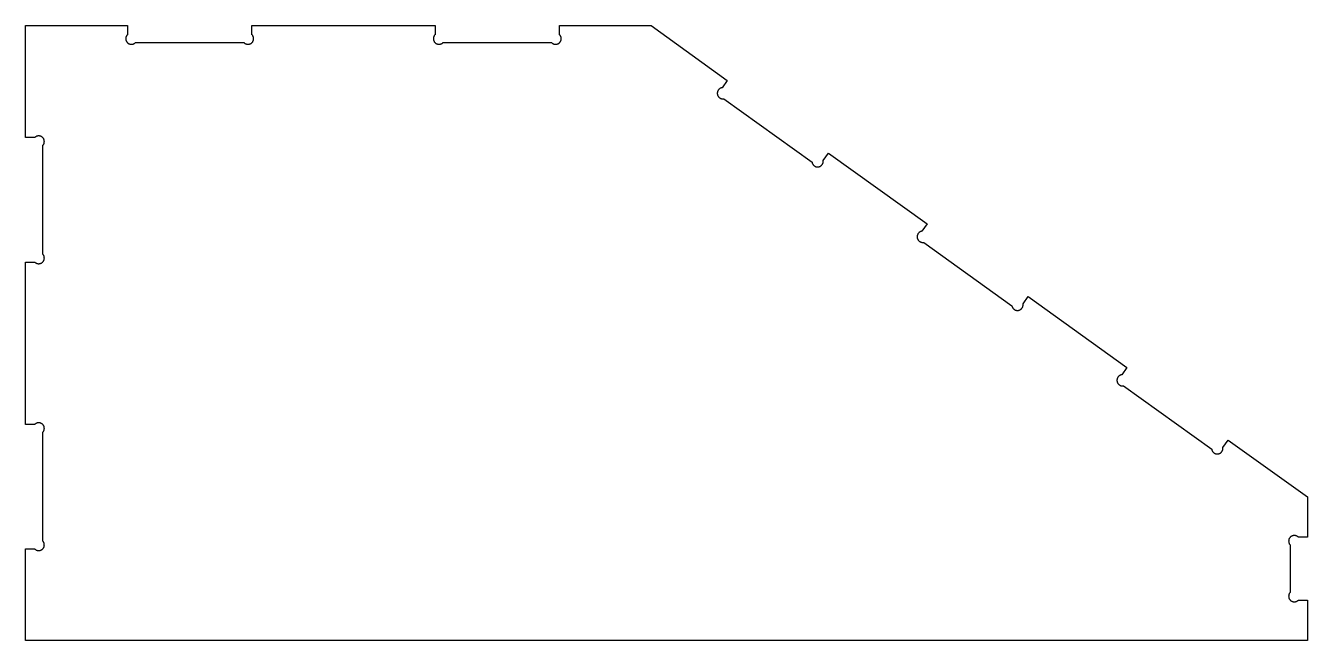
# Model space of a CAD drawing. Header units: millimetres. Extents: x 0 to 250, y 0 to 120.
import ezdxf

# ---------------------------------------------------------------- set-up
doc = ezdxf.new("R2010")
doc.units = ezdxf.units.MM

msp = doc.modelspace()

# ---------------------------------------------------------------- linework, layer by layer
msp.add_lwpolyline([(250, 7.85), (250, 0), (0, 0), (0, 17.85), (1.7694, 17.85), (1.8085, 17.8128), (1.8493, 17.7775), (1.8919, 17.7443), (1.9361, 17.7132), (1.9817, 17.6843), (2.0286, 17.6577), (2.0769, 17.6334), (2.1262, 17.6115), (2.1766, 17.5921), (2.2279, 17.5752), (2.2799, 17.5608), (2.3326, 17.549), (2.3858, 17.5397), (2.4394, 17.5331), (2.4932, 17.5291), (2.5472, 17.5278), (2.6012, 17.5291), (2.655, 17.5331), (2.7086, 17.5397), (2.7618, 17.549), (2.8145, 17.5608), (2.8665, 17.5752), (2.9178, 17.5921), (2.9681, 17.6115), (3.0175, 17.6334), (3.0657, 17.6577), (3.1127, 17.6843), (3.1583, 17.7132), (3.2025, 17.7443), (3.245, 17.7775), (3.2859, 17.8128), (3.325, 17.85), (3.3622, 17.8891), (3.3975, 17.93), (3.4307, 17.9725), (3.4618, 18.0167), (3.4907, 18.0623), (3.5173, 18.1093), (3.5416, 18.1575), (3.5635, 18.2069), (3.5829, 18.2572), (3.5998, 18.3085), (3.6142, 18.3605), (3.626, 18.4132), (3.6353, 18.4664), (3.6419, 18.52), (3.6459, 18.5738), (3.6472, 18.6278), (3.6459, 18.6818), (3.6419, 18.7356), (3.6353, 18.7892), (3.626, 18.8424), (3.6142, 18.8951), (3.5998, 18.9471), (3.5829, 18.9984), (3.5635, 19.0488), (3.5416, 19.0981), (3.5173, 19.1464), (3.4907, 19.1933), (3.4618, 19.2389), (3.4307, 19.2831), (3.3975, 19.3257), (3.3622, 19.3665), (3.325, 19.4056), (3.325, 40.5944), (3.325, 40.5944), (3.3622, 40.6335), (3.3975, 40.6743), (3.4307, 40.7169), (3.4618, 40.7611), (3.4907, 40.8067), (3.5173, 40.8536), (3.5416, 40.9019), (3.5635, 40.9512), (3.5829, 41.0016), (3.5998, 41.0529), (3.6142, 41.1049), (3.626, 41.1576), (3.6353, 41.2108), (3.6419, 41.2644), (3.6459, 41.3182), (3.6472, 41.3722), (3.6459, 41.4262), (3.6419, 41.48), (3.6353, 41.5336), (3.626, 41.5868), (3.6142, 41.6395), (3.5998, 41.6915), (3.5829, 41.7428), (3.5635, 41.7931), (3.5416, 41.8425), (3.5173, 41.8907), (3.4907, 41.9377), (3.4618, 41.9833), (3.4307, 42.0275), (3.3975, 42.07), (3.3622, 42.1109), (3.325, 42.15), (3.2859, 42.1872), (3.245, 42.2225), (3.2025, 42.2557), (3.1583, 42.2868), (3.1127, 42.3157), (3.0657, 42.3423), (3.0175, 42.3666), (2.9681, 42.3885), (2.9178, 42.4079), (2.8665, 42.4248), (2.8145, 42.4392), (2.7618, 42.451), (2.7086, 42.4603), (2.655, 42.4669), (2.6012, 42.4709), (2.5472, 42.4722), (2.4932, 42.4709), (2.4394, 42.4669), (2.3858, 42.4603), (2.3326, 42.451), (2.2799, 42.4392), (2.2279, 42.4248), (2.1766, 42.4079), (2.1262, 42.3885), (2.0769, 42.3666), (2.0286, 42.3423), (1.9817, 42.3157), (1.9361, 42.2868), (1.8919, 42.2557), (1.8493, 42.2225), (1.8085, 42.1872), (1.7694, 42.15), (0, 42.15), (0, 73.85), (1.7694, 73.85), (1.8085, 73.8128), (1.8493, 73.7775), (1.8919, 73.7443), (1.9361, 73.7132), (1.9817, 73.6843), (2.0286, 73.6577), (2.0769, 73.6334), (2.1262, 73.6115), (2.1766, 73.5921), (2.2279, 73.5752), (2.2799, 73.5608), (2.3326, 73.549), (2.3858, 73.5397), (2.4394, 73.5331), (2.4932, 73.5291), (2.5472, 73.5278), (2.6012, 73.5291), (2.655, 73.5331), (2.7086, 73.5397), (2.7618, 73.549), (2.8145, 73.5608), (2.8665, 73.5752), (2.9178, 73.5921), (2.9681, 73.6115), (3.0175, 73.6334), (3.0657, 73.6577), (3.1127, 73.6843), (3.1583, 73.7132), (3.2025, 73.7443), (3.245, 73.7775), (3.2859, 73.8128), (3.325, 73.85), (3.3622, 73.8891), (3.3975, 73.93), (3.4307, 73.9725), (3.4618, 74.0167), (3.4907, 74.0623), (3.5173, 74.1093), (3.5416, 74.1575), (3.5635, 74.2069), (3.5829, 74.2572), (3.5998, 74.3085), (3.6142, 74.3605), (3.626, 74.4132), (3.6353, 74.4664), (3.6419, 74.52), (3.6459, 74.5738), (3.6472, 74.6278), (3.6459, 74.6818), (3.6419, 74.7356), (3.6353, 74.7892), (3.626, 74.8424), (3.6142, 74.8951), (3.5998, 74.9471), (3.5829, 74.9984), (3.5635, 75.0488), (3.5416, 75.0981), (3.5173, 75.1464), (3.4907, 75.1933), (3.4618, 75.2389), (3.4307, 75.2831), (3.3975, 75.3257), (3.3622, 75.3665), (3.325, 75.4056), (3.325, 96.5944), (3.325, 96.5944), (3.3622, 96.6335), (3.3975, 96.6743), (3.4307, 96.7169), (3.4618, 96.7611), (3.4907, 96.8067), (3.5173, 96.8536), (3.5416, 96.9019), (3.5635, 96.9512), (3.5829, 97.0016), (3.5998, 97.0529), (3.6142, 97.1049), (3.626, 97.1576), (3.6353, 97.2108), (3.6419, 97.2644), (3.6459, 97.3182), (3.6472, 97.3722), (3.6459, 97.4262), (3.6419, 97.48), (3.6353, 97.5336), (3.626, 97.5868), (3.6142, 97.6395), (3.5998, 97.6915), (3.5829, 97.7428), (3.5635, 97.7931), (3.5416, 97.8425), (3.5173, 97.8907), (3.4907, 97.9377), (3.4618, 97.9833), (3.4307, 98.0275), (3.3975, 98.07), (3.3622, 98.1109), (3.325, 98.15), (3.2859, 98.1872), (3.245, 98.2225), (3.2025, 98.2557), (3.1583, 98.2868), (3.1127, 98.3157), (3.0657, 98.3423), (3.0175, 98.3666), (2.9681, 98.3885), (2.9178, 98.4079), (2.8665, 98.4248), (2.8145, 98.4392), (2.7618, 98.451), (2.7086, 98.4603), (2.655, 98.4669), (2.6012, 98.4709), (2.5472, 98.4722), (2.4932, 98.4709), (2.4394, 98.4669), (2.3858, 98.4603), (2.3326, 98.451), (2.2799, 98.4392), (2.2279, 98.4248), (2.1766, 98.4079), (2.1262, 98.3885), (2.0769, 98.3666), (2.0286, 98.3423), (1.9817, 98.3157), (1.9361, 98.2868), (1.8919, 98.2557), (1.8493, 98.2225), (1.8085, 98.1872), (1.7694, 98.15), (0, 98.15), (0, 120), (19.85, 120), (19.85, 118.2306), (19.8128, 118.1915), (19.7775, 118.1507), (19.7443, 118.1081), (19.7132, 118.0639), (19.6843, 118.0183), (19.6577, 117.9714), (19.6334, 117.9231), (19.6115, 117.8738), (19.5921, 117.8234), (19.5752, 117.7721), (19.5608, 117.7201), (19.549, 117.6674), (19.5397, 117.6142), (19.5331, 117.5606), (19.5291, 117.5068), (19.5278, 117.4528), (19.5291, 117.3988), (19.5331, 117.345), (19.5397, 117.2914), (19.549, 117.2382), (19.5608, 117.1855), (19.5752, 117.1335), (19.5921, 117.0822), (19.6115, 117.0319), (19.6334, 116.9825), (19.6577, 116.9343), (19.6843, 116.8873), (19.7132, 116.8417), (19.7443, 116.7975), (19.7775, 116.755), (19.8128, 116.7141), (19.85, 116.675), (19.8891, 116.6378), (19.93, 116.6025), (19.9725, 116.5693), (20.0167, 116.5382), (20.0623, 116.5093), (20.1093, 116.4827), (20.1575, 116.4584), (20.2069, 116.4365), (20.2572, 116.4171), (20.3085, 116.4002), (20.3605, 116.3858), (20.4132, 116.374), (20.4664, 116.3647), (20.52, 116.3581), (20.5738, 116.3541), (20.6278, 116.3528), (20.6818, 116.3541), (20.7356, 116.3581), (20.7892, 116.3647), (20.8424, 116.374), (20.8951, 116.3858), (20.9471, 116.4002), (20.9984, 116.4171), (21.0488, 116.4365), (21.0981, 116.4584), (21.1464, 116.4827), (21.1933, 116.5093), (21.2389, 116.5382), (21.2831, 116.5693), (21.3257, 116.6025), (21.3665, 116.6378), (21.4056, 116.675), (42.5944, 116.675), (42.6335, 116.6378), (42.6743, 116.6025), (42.7169, 116.5693), (42.7611, 116.5382), (42.8067, 116.5093), (42.8536, 116.4827), (42.9019, 116.4584), (42.9512, 116.4365), (43.0016, 116.4171), (43.0529, 116.4002), (43.1049, 116.3858), (43.1576, 116.374), (43.2108, 116.3647), (43.2644, 116.3581), (43.3182, 116.3541), (43.3722, 116.3528), (43.4262, 116.3541), (43.48, 116.3581), (43.5336, 116.3647), (43.5868, 116.374), (43.6395, 116.3858), (43.6915, 116.4002), (43.7428, 116.4171), (43.7931, 116.4365), (43.8425, 116.4584), (43.8907, 116.4827), (43.9377, 116.5093), (43.9833, 116.5382), (44.0275, 116.5693), (44.07, 116.6025), (44.1109, 116.6378), (44.15, 116.675), (44.1872, 116.7141), (44.2225, 116.755), (44.2557, 116.7975), (44.2868, 116.8417), (44.3157, 116.8873), (44.3423, 116.9343), (44.3666, 116.9825), (44.3885, 117.0319), (44.4079, 117.0822), (44.4248, 117.1335), (44.4392, 117.1855), (44.451, 117.2382), (44.4603, 117.2914), (44.4669, 117.345), (44.4709, 117.3988), (44.4722, 117.4528), (44.4709, 117.5068), (44.4669, 117.5606), (44.4603, 117.6142), (44.451, 117.6674), (44.4392, 117.7201), (44.4248, 117.7721), (44.4079, 117.8234), (44.3885, 117.8738), (44.3666, 117.9231), (44.3423, 117.9714), (44.3157, 118.0183), (44.2868, 118.0639), (44.2557, 118.1081), (44.2225, 118.1507), (44.1872, 118.1915), (44.15, 118.2306), (44.15, 120), (79.85, 120), (79.85, 118.2306), (79.8128, 118.1915), (79.7775, 118.1507), (79.7443, 118.1081), (79.7132, 118.0639), (79.6843, 118.0183), (79.6577, 117.9714), (79.6334, 117.9231), (79.6115, 117.8738), (79.5921, 117.8234), (79.5752, 117.7721), (79.5608, 117.7201), (79.549, 117.6674), (79.5397, 117.6142), (79.5331, 117.5606), (79.5291, 117.5068), (79.5278, 117.4528), (79.5291, 117.3988), (79.5331, 117.345), (79.5397, 117.2914), (79.549, 117.2382), (79.5608, 117.1855), (79.5752, 117.1335), (79.5921, 117.0822), (79.6115, 117.0319), (79.6334, 116.9825), (79.6577, 116.9343), (79.6843, 116.8873), (79.7132, 116.8417), (79.7443, 116.7975), (79.7775, 116.755), (79.8128, 116.7141), (79.85, 116.675), (79.8891, 116.6378), (79.93, 116.6025), (79.9725, 116.5693), (80.0167, 116.5382), (80.0623, 116.5093), (80.1093, 116.4827), (80.1575, 116.4584), (80.2069, 116.4365), (80.2572, 116.4171), (80.3085, 116.4002), (80.3605, 116.3858), (80.4132, 116.374), (80.4664, 116.3647), (80.52, 116.3581), (80.5738, 116.3541), (80.6278, 116.3528), (80.6818, 116.3541), (80.7356, 116.3581), (80.7892, 116.3647), (80.8424, 116.374), (80.8951, 116.3858), (80.9471, 116.4002), (80.9984, 116.4171), (81.0488, 116.4365), (81.0981, 116.4584), (81.1464, 116.4827), (81.1933, 116.5093), (81.2389, 116.5382), (81.2831, 116.5693), (81.3257, 116.6025), (81.3665, 116.6378), (81.4056, 116.675), (102.5944, 116.675), (102.6335, 116.6378), (102.6743, 116.6025), (102.7169, 116.5693), (102.7611, 116.5382), (102.8067, 116.5093), (102.8536, 116.4827), (102.9019, 116.4584), (102.9512, 116.4365), (103.0016, 116.4171), (103.0529, 116.4002), (103.1049, 116.3858), (103.1576, 116.374), (103.2108, 116.3647), (103.2644, 116.3581), (103.3182, 116.3541), (103.3722, 116.3528), (103.4262, 116.3541), (103.48, 116.3581), (103.5336, 116.3647), (103.5868, 116.374), (103.6395, 116.3858), (103.6915, 116.4002), (103.7428, 116.4171), (103.7931, 116.4365), (103.8425, 116.4584), (103.8907, 116.4827), (103.9377, 116.5093), (103.9833, 116.5382), (104.0275, 116.5693), (104.07, 116.6025), (104.1109, 116.6378), (104.15, 116.675), (104.1872, 116.7141), (104.2225, 116.755), (104.2557, 116.7975), (104.2868, 116.8417), (104.3157, 116.8873), (104.3423, 116.9343), (104.3666, 116.9825), (104.3885, 117.0319), (104.4079, 117.0822), (104.4248, 117.1335), (104.4392, 117.1855), (104.451, 117.2382), (104.4603, 117.2914), (104.4669, 117.345), (104.4709, 117.3988), (104.4722, 117.4528), (104.4709, 117.5068), (104.4669, 117.5606), (104.4603, 117.6142), (104.451, 117.6674), (104.4392, 117.7201), (104.4248, 117.7721), (104.4079, 117.8234), (104.3885, 117.8738), (104.3666, 117.9231), (104.3423, 117.9714), (104.3157, 118.0183), (104.2868, 118.0639), (104.2557, 118.1081), (104.2225, 118.1507), (104.1872, 118.1915), (104.15, 118.2306), (104.15, 120), (122, 120), (136.8639, 109.3165), (135.831, 107.8795), (135.7943, 107.8731), (135.7416, 107.8613), (135.6896, 107.8469), (135.6383, 107.8299), (135.588, 107.8105), (135.5386, 107.7886), (135.4904, 107.7643), (135.4434, 107.7377), (135.3978, 107.7088), (135.3536, 107.6778), (135.3111, 107.6445), (135.2702, 107.6093), (135.2311, 107.572), (135.1939, 107.5329), (135.1586, 107.4921), (135.1254, 107.4495), (135.0943, 107.4054), (135.0654, 107.3597), (135.0388, 107.3128), (135.0145, 107.2645), (134.9926, 107.2152), (134.9732, 107.1648), (134.9563, 107.1135), (134.9419, 107.0615), (134.93, 107.0088), (134.9208, 106.9556), (134.9142, 106.902), (134.9102, 106.8482), (134.9089, 106.7942), (134.9102, 106.7403), (134.9142, 106.6864), (134.9208, 106.6328), (134.9236, 106.6169), (134.9234, 106.6166), (134.9237, 106.6164), (134.93, 106.5796), (134.9419, 106.527), (134.9563, 106.4749), (134.9732, 106.4236), (134.9926, 106.3733), (135.0145, 106.3239), (135.0388, 106.2757), (135.0654, 106.2287), (135.0943, 106.1831), (135.1254, 106.139), (135.1586, 106.0964), (135.1939, 106.0555), (135.2311, 106.0164), (135.2702, 105.9792), (135.3111, 105.9439), (135.3536, 105.9107), (135.3978, 105.8796), (135.4434, 105.8507), (135.4904, 105.8241), (135.5386, 105.7998), (135.588, 105.778), (135.6383, 105.7585), (135.6896, 105.7416), (135.7416, 105.7272), (135.7943, 105.7154), (135.8475, 105.7061), (135.9011, 105.6995), (135.9549, 105.6956), (136.0089, 105.6942), (136.0629, 105.6956), (136.1167, 105.6995), (136.1703, 105.7061), (136.1862, 105.7089), (153.3925, 93.3419), (153.3988, 93.3052), (153.4107, 93.2525), (153.4251, 93.2005), (153.442, 93.1492), (153.4614, 93.0988), (153.4833, 93.0495), (153.5076, 93.0013), (153.5342, 92.9543), (153.5631, 92.9087), (153.5942, 92.8645), (153.6274, 92.822), (153.6626, 92.7811), (153.6999, 92.742), (153.739, 92.7048), (153.7799, 92.6695), (153.8224, 92.6363), (153.8666, 92.6052), (153.9122, 92.5763), (153.9592, 92.5497), (154.0074, 92.5254), (154.0567, 92.5035), (154.1071, 92.4841), (154.1584, 92.4672), (154.2104, 92.4528), (154.2631, 92.4409), (154.3163, 92.4317), (154.3699, 92.4251), (154.4237, 92.4211), (154.4777, 92.4198), (154.5317, 92.4211), (154.5855, 92.4251), (154.6391, 92.4317), (154.655, 92.4345), (154.6553, 92.4342), (154.6556, 92.4346), (154.6923, 92.4409), (154.745, 92.4528), (154.797, 92.4672), (154.8483, 92.4841), (154.8986, 92.5035), (154.948, 92.5254), (154.9962, 92.5497), (155.0432, 92.5763), (155.0888, 92.6052), (155.133, 92.6363), (155.1755, 92.6695), (155.2164, 92.7048), (155.2555, 92.742), (155.2927, 92.7811), (155.328, 92.822), (155.3612, 92.8645), (155.3923, 92.9087), (155.4212, 92.9543), (155.4478, 93.0013), (155.4721, 93.0495), (155.494, 93.0988), (155.5134, 93.1492), (155.5303, 93.2005), (155.5447, 93.2525), (155.5566, 93.3052), (155.5658, 93.3584), (155.5724, 93.412), (155.5764, 93.4658), (155.5777, 93.5198), (155.5764, 93.5738), (155.5724, 93.6276), (155.5658, 93.6812), (155.563, 93.6971), (156.5959, 95.1342), (175.8407, 81.302), (174.8078, 79.8649), (174.7711, 79.8586), (174.7184, 79.8467), (174.6663, 79.8323), (174.6151, 79.8154), (174.5647, 79.796), (174.5153, 79.7741), (174.4671, 79.7498), (174.4201, 79.7232), (174.3745, 79.6943), (174.3304, 79.6632), (174.2878, 79.63), (174.2469, 79.5947), (174.2078, 79.5575), (174.1706, 79.5184), (174.1353, 79.4775), (174.1021, 79.435), (174.071, 79.3908), (174.0421, 79.3452), (174.0155, 79.2982), (173.9913, 79.25), (173.9694, 79.2006), (173.95, 79.1503), (173.933, 79.099), (173.9186, 79.047), (173.9068, 78.9943), (173.8976, 78.9411), (173.8909, 78.8875), (173.887, 78.8337), (173.8857, 78.7797), (173.887, 78.7257), (173.8909, 78.6719), (173.8976, 78.6183), (173.9003, 78.6024), (173.9001, 78.6021), (173.9004, 78.6018), (173.9068, 78.5651), (173.9186, 78.5124), (173.933, 78.4604), (173.95, 78.4091), (173.9694, 78.3587), (173.9913, 78.3094), (174.0155, 78.2612), (174.0421, 78.2142), (174.071, 78.1686), (174.1021, 78.1244), (174.1353, 78.0819), (174.1706, 78.041), (174.2078, 78.0019), (174.2469, 77.9647), (174.2878, 77.9294), (174.3304, 77.8962), (174.3745, 77.8651), (174.4201, 77.8362), (174.4671, 77.8096), (174.5153, 77.7853), (174.5647, 77.7634), (174.6151, 77.744), (174.6663, 77.7271), (174.7184, 77.7127), (174.7711, 77.7008), (174.8242, 77.6916), (174.8778, 77.685), (174.9317, 77.681), (174.9857, 77.6797), (175.0396, 77.681), (175.0935, 77.685), (175.1471, 77.6916), (175.163, 77.6944), (192.3692, 65.3274), (192.3756, 65.2907), (192.3874, 65.238), (192.4018, 65.186), (192.4187, 65.1347), (192.4382, 65.0843), (192.46, 65.035), (192.4843, 64.9867), (192.5109, 64.9398), (192.5398, 64.8941), (192.5709, 64.85), (192.6041, 64.8074), (192.6394, 64.7666), (192.6766, 64.7274), (192.7157, 64.6902), (192.7566, 64.655), (192.7992, 64.6217), (192.8433, 64.5907), (192.8889, 64.5618), (192.9359, 64.5352), (192.9841, 64.5109), (193.0335, 64.489), (193.0838, 64.4696), (193.1351, 64.4526), (193.1871, 64.4382), (193.2398, 64.4264), (193.293, 64.4172), (193.3466, 64.4106), (193.4005, 64.4066), (193.4544, 64.4053), (193.5084, 64.4066), (193.5622, 64.4106), (193.6158, 64.4172), (193.6317, 64.4199), (193.6321, 64.4197), (193.6323, 64.42), (193.669, 64.4264), (193.7217, 64.4382), (193.7737, 64.4526), (193.825, 64.4696), (193.8754, 64.489), (193.9247, 64.5109), (193.973, 64.5352), (194.0199, 64.5618), (194.0656, 64.5907), (194.1097, 64.6217), (194.1523, 64.655), (194.1931, 64.6902), (194.2322, 64.7274), (194.2695, 64.7666), (194.3047, 64.8074), (194.338, 64.85), (194.369, 64.8941), (194.3979, 64.9398), (194.4245, 64.9867), (194.4488, 65.035), (194.4707, 65.0843), (194.4901, 65.1347), (194.5071, 65.186), (194.5215, 65.238), (194.5333, 65.2907), (194.5425, 65.3439), (194.5491, 65.3974), (194.5531, 65.4513), (194.5544, 65.5053), (194.5531, 65.5592), (194.5491, 65.6131), (194.5425, 65.6667), (194.5398, 65.6826), (195.5727, 67.1197), (214.8174, 53.2875), (213.7845, 51.8504), (213.7478, 51.844), (213.6951, 51.8322), (213.6431, 51.8178), (213.5918, 51.8009), (213.5414, 51.7814), (213.4921, 51.7596), (213.4439, 51.7353), (213.3969, 51.7087), (213.3513, 51.6798), (213.3071, 51.6487), (213.2646, 51.6155), (213.2237, 51.5802), (213.1846, 51.543), (213.1473, 51.5039), (213.1121, 51.463), (213.0789, 51.4204), (213.0478, 51.3763), (213.0189, 51.3307), (212.9923, 51.2837), (212.968, 51.2355), (212.9461, 51.1861), (212.9267, 51.1357), (212.9098, 51.0845), (212.8954, 51.0324), (212.8835, 50.9798), (212.8743, 50.9266), (212.8677, 50.873), (212.8637, 50.8191), (212.8624, 50.7652), (212.8637, 50.7112), (212.8677, 50.6573), (212.8743, 50.6038), (212.8771, 50.5878), (212.8768, 50.5875), (212.8772, 50.5873), (212.8835, 50.5506), (212.8954, 50.4979), (212.9098, 50.4459), (212.9267, 50.3946), (212.9461, 50.3442), (212.968, 50.2949), (212.9923, 50.2466), (213.0189, 50.1997), (213.0478, 50.154), (213.0789, 50.1099), (213.1121, 50.0673), (213.1473, 50.0265), (213.1846, 49.9874), (213.2237, 49.9501), (213.2646, 49.9149), (213.3071, 49.8816), (213.3513, 49.8506), (213.3969, 49.8217), (213.4439, 49.7951), (213.4921, 49.7708), (213.5414, 49.7489), (213.5918, 49.7295), (213.6431, 49.7125), (213.6951, 49.6981), (213.7478, 49.6863), (213.801, 49.6771), (213.8546, 49.6705), (213.9084, 49.6665), (213.9624, 49.6652), (214.0164, 49.6665), (214.0702, 49.6705), (214.1238, 49.6771), (214.1397, 49.6798), (231.3459, 37.3129), (231.3523, 37.2761), (231.3641, 37.2235), (231.3785, 37.1714), (231.3955, 37.1202), (231.4149, 37.0698), (231.4368, 37.0204), (231.461, 36.9722), (231.4877, 36.9252), (231.5165, 36.8796), (231.5476, 36.8355), (231.5809, 36.7929), (231.6161, 36.752), (231.6533, 36.7129), (231.6924, 36.6757), (231.7333, 36.6404), (231.7759, 36.6072), (231.82, 36.5761), (231.8657, 36.5472), (231.9126, 36.5206), (231.9609, 36.4963), (232.0102, 36.4745), (232.0606, 36.455), (232.1119, 36.4381), (232.1639, 36.4237), (232.2166, 36.4119), (232.2698, 36.4026), (232.3233, 36.396), (232.3772, 36.3921), (232.4312, 36.3907), (232.4851, 36.3921), (232.539, 36.396), (232.5926, 36.4026), (232.6085, 36.4054), (232.6088, 36.4052), (232.609, 36.4055), (232.6458, 36.4119), (232.6984, 36.4237), (232.7505, 36.4381), (232.8017, 36.455), (232.8521, 36.4745), (232.9015, 36.4963), (232.9497, 36.5206), (232.9967, 36.5472), (233.0423, 36.5761), (233.0864, 36.6072), (233.129, 36.6404), (233.1699, 36.6757), (233.209, 36.7129), (233.2462, 36.752), (233.2815, 36.7929), (233.3147, 36.8355), (233.3458, 36.8796), (233.3747, 36.9252), (233.4013, 36.9722), (233.4256, 37.0204), (233.4474, 37.0698), (233.4669, 37.1202), (233.4838, 37.1714), (233.4982, 37.2235), (233.51, 37.2761), (233.5193, 37.3293), (233.5259, 37.3829), (233.5298, 37.4368), (233.5312, 37.4907), (233.5298, 37.5447), (233.5259, 37.5986), (233.5193, 37.6521), (233.5165, 37.6681), (234.5494, 39.1051), (250, 28), (250, 20.15), (248.2306, 20.15), (248.1915, 20.1872), (248.1507, 20.2225), (248.1081, 20.2557), (248.0639, 20.2868), (248.0183, 20.3157), (247.9714, 20.3423), (247.9231, 20.3666), (247.8738, 20.3885), (247.8234, 20.4079), (247.7721, 20.4248), (247.7201, 20.4392), (247.6674, 20.451), (247.6142, 20.4603), (247.5606, 20.4669), (247.5068, 20.4709), (247.4528, 20.4722), (247.3988, 20.4709), (247.345, 20.4669), (247.2914, 20.4603), (247.2382, 20.451), (247.1855, 20.4392), (247.1335, 20.4248), (247.0822, 20.4079), (247.0319, 20.3885), (246.9825, 20.3666), (246.9343, 20.3423), (246.8873, 20.3157), (246.8417, 20.2868), (246.7975, 20.2557), (246.755, 20.2225), (246.7141, 20.1872), (246.675, 20.15), (246.6378, 20.1109), (246.6025, 20.07), (246.5693, 20.0275), (246.5382, 19.9833), (246.5093, 19.9377), (246.4827, 19.8907), (246.4584, 19.8425), (246.4365, 19.7931), (246.4171, 19.7428), (246.4002, 19.6915), (246.3858, 19.6395), (246.374, 19.5868), (246.3647, 19.5336), (246.3581, 19.48), (246.3541, 19.4262), (246.3528, 19.3722), (246.3541, 19.3182), (246.3581, 19.2644), (246.3647, 19.2108), (246.374, 19.1576), (246.3858, 19.1049), (246.4002, 19.0529), (246.4171, 19.0016), (246.4365, 18.9512), (246.4584, 18.9019), (246.4827, 18.8536), (246.5093, 18.8067), (246.5382, 18.7611), (246.5693, 18.7169), (246.6025, 18.6743), (246.6378, 18.6335), (246.675, 18.5944), (246.675, 9.4056), (246.6378, 9.3665), (246.6025, 9.3257), (246.5693, 9.2831), (246.5382, 9.2389), (246.5093, 9.1933), (246.4827, 9.1464), (246.4584, 9.0981), (246.4365, 9.0488), (246.4171, 8.9984), (246.4002, 8.9471), (246.3858, 8.8951), (246.374, 8.8424), (246.3647, 8.7892), (246.3581, 8.7356), (246.3541, 8.6818), (246.3528, 8.6278), (246.3541, 8.5738), (246.3581, 8.52), (246.3647, 8.4664), (246.374, 8.4132), (246.3858, 8.3605), (246.4002, 8.3085), (246.4171, 8.2572), (246.4365, 8.2069), (246.4584, 8.1575), (246.4827, 8.1093), (246.5093, 8.0623), (246.5382, 8.0167), (246.5693, 7.9725), (246.6025, 7.93), (246.6378, 7.8891), (246.675, 7.85), (246.7141, 7.8128), (246.755, 7.7775), (246.7975, 7.7443), (246.8417, 7.7132), (246.8873, 7.6843), (246.9343, 7.6577), (246.9825, 7.6334), (247.0319, 7.6115), (247.0822, 7.5921), (247.1335, 7.5752), (247.1855, 7.5608), (247.2382, 7.549), (247.2914, 7.5397), (247.345, 7.5331), (247.3988, 7.5291), (247.4528, 7.5278), (247.5068, 7.5291), (247.5606, 7.5331), (247.6142, 7.5397), (247.6674, 7.549), (247.7201, 7.5608), (247.7721, 7.5752), (247.8234, 7.5921), (247.8738, 7.6115), (247.9231, 7.6334), (247.9714, 7.6577), (248.0183, 7.6843), (248.0639, 7.7132), (248.1081, 7.7443), (248.1507, 7.7775), (248.1915, 7.8128), (248.2306, 7.85)], close=True)

doc.saveas('drawing.dxf')
